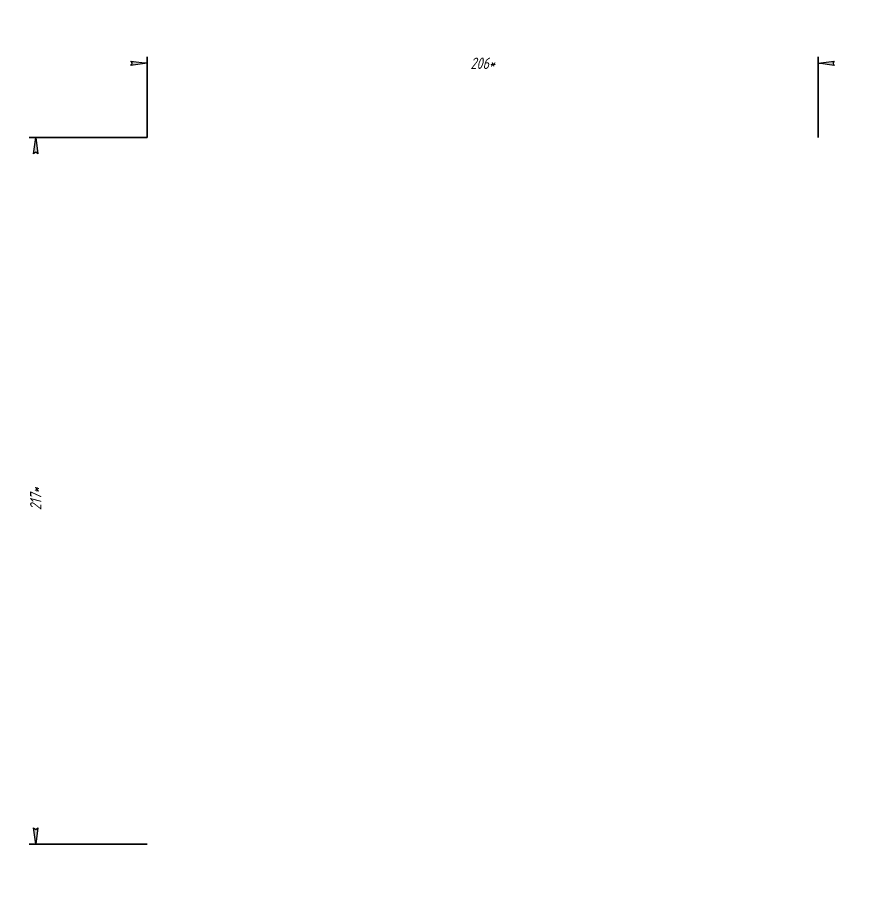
# Model space of a CAD drawing. Header units: millimetres. Extents: x -751 to 714, y -543 to 828.
# Drawn here: x -505.6 to -246.8, y -523.3 to -252.5 of the extents above; entities that cross this region are included whole.
import ezdxf

# ---------------------------------------------------------------- set-up
doc = ezdxf.new("R2010")
doc.units = ezdxf.units.MM
doc.linetypes.add('K5LT_THIN', pattern=[0])
doc.styles.add('KDIMTEXTSTYLE', font='GOST_AU.SHX', dxfattribs={"width": 0.96, "oblique": 15, "height": 5})
doc.dimstyles.new('KDIMSTYLE (1.00)', dxfattribs={"dimtxt": 5, "dimasz": 1, "dimexe": 2, "dimexo": 0, "dimgap": 1, "dimtad": 1, "dimtxsty": 'KDIMTEXTSTYLE', "dimsah": 1, "dimcen": 0, "dimdle": 1, "dimadec": 0, "dimazin": 0, "dimtfac": 0.667, "dimtmove": 0, "dimatfit": 3, "dimfxl": 1, "dimtvp": 1, "dimtolj": 1, "dimtzin": 0, "dimarcsym": 0})

# ---------------------------------------------------------------- blocks, each defined once
blk = doc.blocks.new('KDIMARROW_01')
blk.add_hatch(color=0).paths.add_polyline_path([(-5, -0.66), (0, 0), (-5, 0.66), (-4.5, 0)])
at = {"color": 0, "linetype": 'K5LT_THIN', "lineweight": 18}
for p, q in [((-4.5, 0), (-5, 0.66)), ((-5, 0.66), (0, 0)), ((0, 0), (-5, -0.66)), ((-5, -0.66), (-4.5, 0)), ((0, 0), (-1, 0))]:
    blk.add_line(p, q, dxfattribs=at)

msp = doc.modelspace()

# ---------------------------------------------------------------- dimensions: what is measured, and where the dimension line sits
at = {"color": 7}
msp.add_linear_dim(base=(-465.755, -266.513), p1=(-259.755, -289.281), p2=(-465.755, -289.281), location=(-362.755, -266.513), dimstyle='KDIMSTYLE (1.00)', override={"dimexo": 0, "dimpost": '\\H3.5;\\W0.965;\\Q15;<>\\H3.5;\\W0.965;\\Q15;\\Q15;*', "dimblk1": 'KDIMARROW_01', "dimblk2": 'KDIMARROW_01', "dimse1": 0, "dimse2": 0, "dimclrt": 7, "dimtolj": 1}, dxfattribs=at).render()
msp.add_linear_dim(base=(-500, -289.281), p1=(-465.755, -506.281), p2=(-465.755, -289.281), angle=90, location=(-500, -400.281), dimstyle='KDIMSTYLE (1.00)', override={"dimexo": 0, "dimpost": '\\H3.5;\\W0.965;\\Q15;<>\\H3.5;\\W0.965;\\Q15;\\Q15;*', "dimblk1": 'KDIMARROW_01', "dimblk2": 'KDIMARROW_01', "dimse1": 0, "dimse2": 0, "dimclrt": 7, "dimtolj": 1}, dxfattribs=at).render()

doc.saveas('drawing.dxf')
